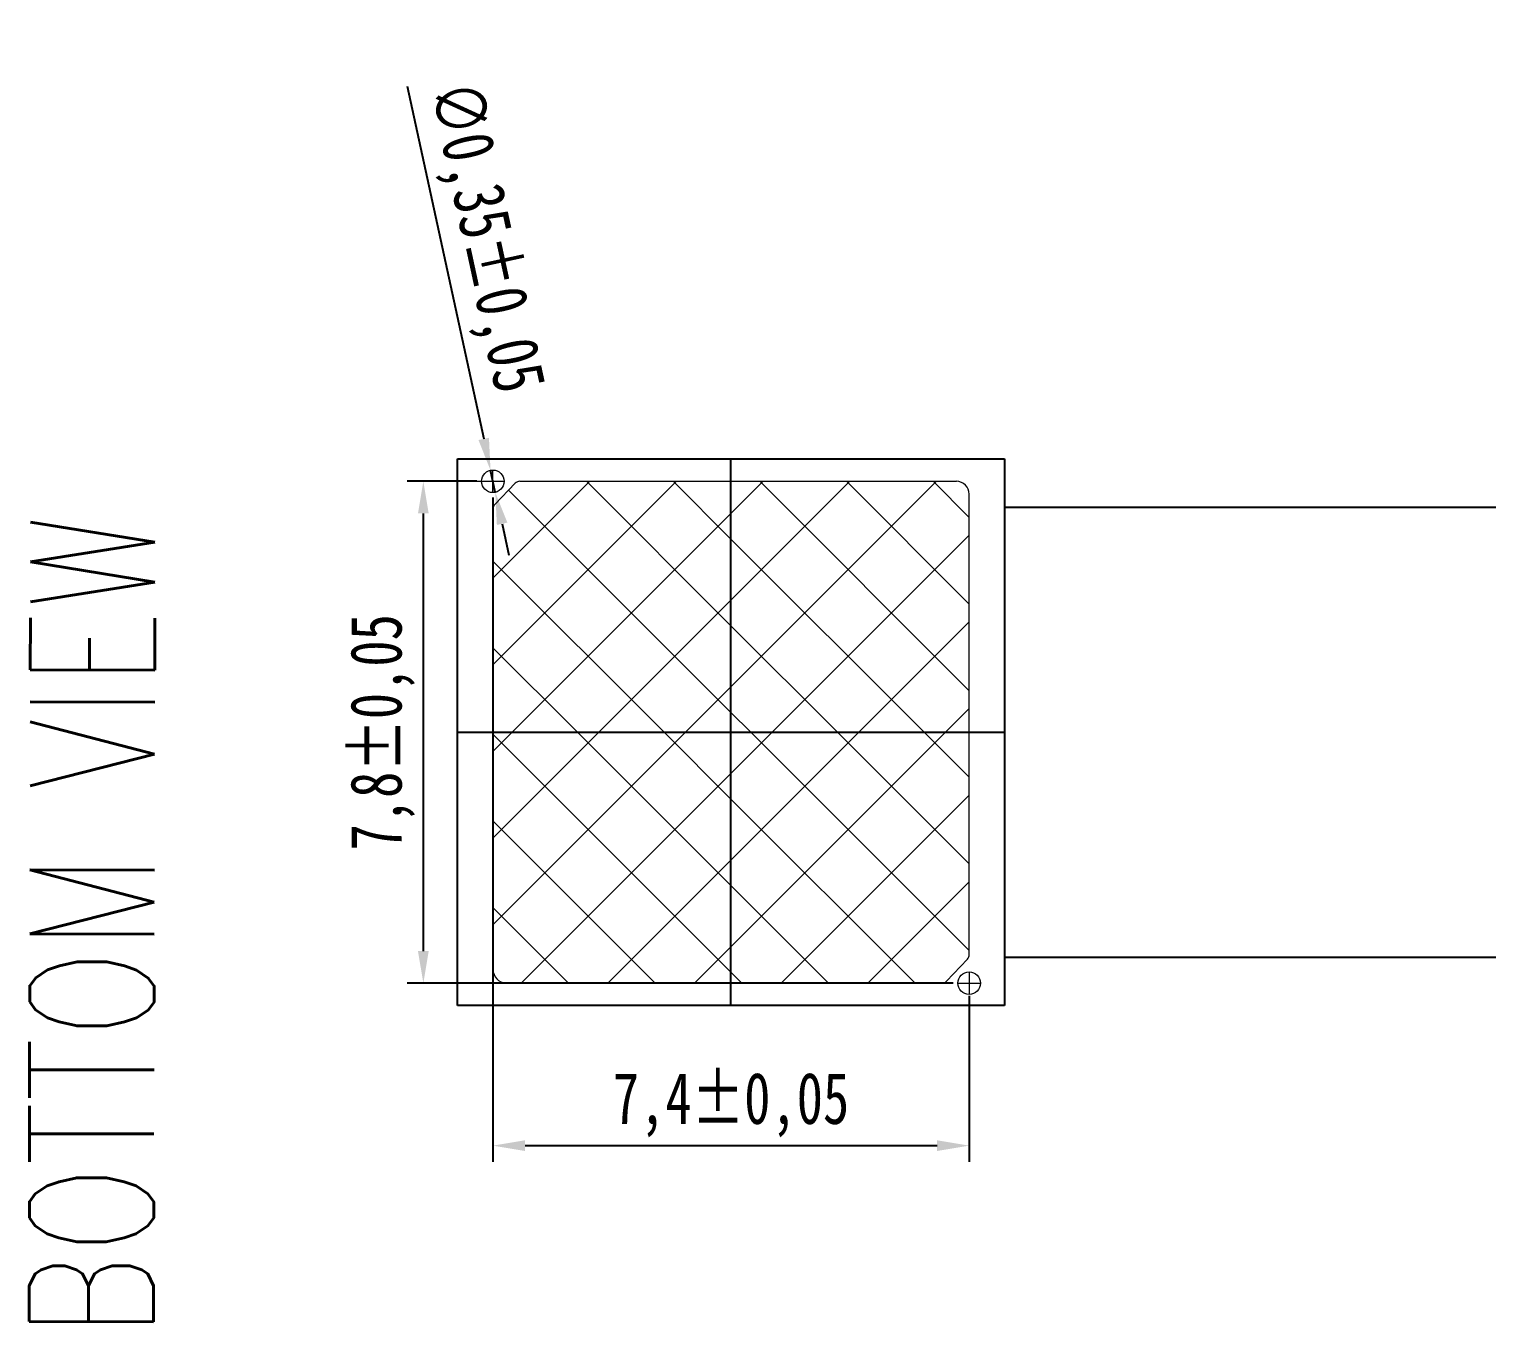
# Model space of a CAD drawing. Header units: millimetres. Extents: x -13735 to -2522, y -872 to 1555.
# Drawn here: x -6818.31 to -6795.65, y -765.01 to -744.91 of the extents above; entities that cross this region are included whole.
import ezdxf

# ---------------------------------------------------------------- set-up
doc = ezdxf.new("R2010")
doc.units = ezdxf.units.MM
doc.header["$LTSCALE"] = 0.3
doc.layers.get('0').update_dxf_attribs({"lineweight": 15})
doc.layers.add('DIM', color=3, linetype='Continuous')
doc.layers.add('DRAW', color=7, linetype='Continuous')
doc.styles.add('FS', font='SimSun.ttf', dxfattribs={"width": 0.75, "height": 0.8})
doc.styles.add('W0$2', font='simplex', dxfattribs={"width": 0.75})
doc.dimstyles.new('与水平对齐', dxfattribs={"dimscale": 0.5, "dimtxt": 0.9, "dimasz": 1, "dimexe": 0.5, "dimexo": 0.5, "dimgap": 0.3, "dimtad": 1, "dimtxsty": 'Standard', "dimcen": 1, "dimclrd": 3, "dimclrt": 256, "dimazin": 0, "dimtfac": 1, "dimtmove": 0, "dimatfit": 3, "dimfxl": 0, "dimarcsym": 0})
pattern_1 = [(135, (-6625.0795, -2317.2285), (-0.6735192, -0.6735192), []), (225, (-6625.0795, -2317.2285), (0.6735192, -0.6735192), [])]

# ---------------------------------------------------------------- blocks, each defined once
blk = doc.blocks.new('*D149')
at = {"color": 0, "lineweight": -2}
for p, q in [((-6811.354, -751.943), (-6812.435, -751.943)), ((-6812.185, -759.246), (-6812.185, -752.443)), ((-6803.95, -759.746), (-6812.435, -759.746))]:
    blk.add_line(p, q, dxfattribs=at)
at = {"color": 0}
for points in [[(-6812.269, -752.443), (-6812.102, -752.443), (-6812.185, -751.943)], [(-6812.269, -759.246), (-6812.102, -759.246), (-6812.185, -759.746)]]:
    blk.add_solid(points, dxfattribs=at)
at = {"layer": 'Defpoints', "color": 0}
for p in [(-6812.185, -751.943), (-6811.104, -751.943), (-6803.7, -759.746)]:
    blk.add_point(p, dxfattribs=at)
at = {"color": 0, "insert": (-6812.82, -755.845), "char_height": 0.8, "attachment_point": 5, "rotation": 90, "style": 'FS'}
blk.add_mtext('7,8±0,05', dxfattribs=at)
blk = doc.blocks.new('*D150')
at = {"color": 0, "lineweight": -2}
for p, q in [((-6811.104, -752.193), (-6811.104, -762.522)), ((-6803.7, -759.945), (-6803.7, -762.522)), ((-6810.604, -762.272), (-6804.2, -762.272))]:
    blk.add_line(p, q, dxfattribs=at)
at = {"color": 0}
for points in [[(-6810.604, -762.189), (-6810.604, -762.356), (-6811.104, -762.272)], [(-6804.2, -762.189), (-6804.2, -762.356), (-6803.7, -762.272)]]:
    blk.add_solid(points, dxfattribs=at)
at = {"layer": 'Defpoints', "color": 0}
for p in [(-6811.104, -751.943), (-6803.7, -759.695), (-6803.7, -762.272)]:
    blk.add_point(p, dxfattribs=at)
at = {"color": 0, "insert": (-6807.402, -761.638), "char_height": 0.8, "attachment_point": 5, "style": 'FS'}
blk.add_mtext('7,4±0,05', dxfattribs=at)
blk = doc.blocks.new('*D151')
at = {"color": 0, "lineweight": -2}
for p, q in [((-6812.435, -745.798), (-6811.247, -751.284)), ((-6811.067, -752.114), (-6811.141, -751.772)), ((-6810.961, -752.603), (-6810.855, -753.092))]:
    blk.add_line(p, q, dxfattribs=at)
at = {"color": 0}
for points in [[(-6811.165, -751.266), (-6811.328, -751.301), (-6811.141, -751.772)], [(-6810.879, -752.585), (-6811.042, -752.621), (-6811.067, -752.114)]]:
    blk.add_solid(points, dxfattribs=at)
at = {"layer": 'Defpoints', "color": 0}
for p in [(-6811.141, -751.772), (-6811.067, -752.114)]:
    blk.add_point(p, dxfattribs=at)
at = {"color": 0, "insert": (-6811.274, -748.162), "char_height": 0.8, "attachment_point": 5, "rotation": 282.2253, "style": 'FS'}
blk.add_mtext('∅0,35±0,05', dxfattribs=at)

msp = doc.modelspace()

# ---------------------------------------------------------------- hatches: boundary and pattern name
h = msp.add_hatch()
h.set_pattern_fill('ANSI37', color=256, scale=0.3, angle=90, style=0)
h.set_pattern_definition(pattern_1)
h.paths.add_polyline_path([(-6807.404, -755.843), (-6807.404, -751.943), (-6810.684, -751.943, 0.202881), (-6810.756, -751.974), (-6811.076, -752.304, 0.19495), (-6811.104, -752.373), (-6811.104, -755.843)])
h = msp.add_hatch()
h.set_pattern_fill('ANSI37', color=256, scale=0.3, angle=90, style=0)
h.set_pattern_definition(pattern_1)
h.paths.add_polyline_path([(-6803.7, -755.843), (-6803.7, -752.143, 0.414214), (-6803.9, -751.943), (-6807.404, -751.943), (-6807.404, -755.843)])
h = msp.add_hatch()
h.set_pattern_fill('ANSI37', color=256, scale=0.3, angle=90, style=0)
h.set_pattern_definition(pattern_1)
h.paths.add_polyline_path([(-6811.104, -755.843), (-6811.104, -759.536, 0.380165), (-6810.904, -759.746), (-6807.404, -759.746), (-6807.404, -755.843)])
h = msp.add_hatch()
h.set_pattern_fill('ANSI37', color=256, scale=0.3, angle=90, style=0)
h.set_pattern_definition(pattern_1)
h.paths.add_polyline_path([(-6807.404, -755.843), (-6807.404, -759.746), (-6804.123, -759.746, 0.20327), (-6804.051, -759.715), (-6803.726, -759.369, 0.186938), (-6803.7, -759.301), (-6803.7, -755.843)])

# ---------------------------------------------------------------- linework, layer by layer
for p, q in [((-6811.654, -760.093), (-6811.654, -751.593)), ((-6811.654, -751.593), (-6803.154, -751.593)), ((-6811.654, -760.093), (-6811.654, -751.593)), ((-6811.654, -751.593), (-6803.154, -751.593)), ((-6811.104, -752.118), (-6811.104, -751.768)), ((-6807.404, -751.593), (-6807.404, -760.093)), ((-6803.154, -751.593), (-6803.154, -760.093)), ((-6803.154, -751.593), (-6803.154, -760.093)), ((-6811.369, -751.943), (-6810.929, -751.943)), ((-6811.076, -752.304), (-6810.756, -751.974)), ((-6810.684, -751.943), (-6803.9, -751.943)), ((-6803.7, -759.301), (-6803.7, -752.143)), ((-6811.104, -752.373), (-6811.104, -759.536)), ((-6811.654, -755.843), (-6803.154, -755.843)), ((-6804.051, -759.715), (-6803.728, -759.371)), ((-6804.123, -759.746), (-6810.904, -759.746)), ((-6803.875, -759.746), (-6803.525, -759.746)), ((-6803.7, -759.571), (-6803.7, -759.921)), ((-6810.904, -760.093), (-6811.654, -760.093)), ((-6811.104, -760.093), (-6811.654, -760.093)), ((-6803.354, -760.093), (-6811.454, -760.093)), ((-6803.154, -760.093), (-6803.904, -760.093)), ((-6803.154, -760.093), (-6803.704, -760.093))]:
    msp.add_line(p, q)
for centre in [(-6811.104, -751.943), (-6803.7, -759.746)]:
    msp.add_circle(centre, 0.175)
for centre, radius, start, end in [((-6810.684, -752.043), 0.1, 90, 135.8742), ((-6803.9, -752.143), 0.2, 0, 90), ((-6811.004, -752.373), 0.1, 135.8742, 180), ((-6803.8, -759.301), 0.1, 315.9598, 0), ((-6810.886, -759.528), 0.218, 181.9727, 265.2329), ((-6804.123, -759.646), 0.1, 270, 315.9598)]:
    msp.add_arc(centre, radius, start, end)
at = {"layer": 'DRAW'}
for p, q in [((-6811.654, -751.593), (-6803.154, -751.593)), ((-6811.654, -760.093), (-6811.654, -751.593)), ((-6807.404, -760.093), (-6807.404, -751.593)), ((-6803.154, -751.593), (-6803.154, -760.093)), ((-6803.154, -752.343), (-6687.154, -752.343)), ((-6811.654, -755.843), (-6803.154, -755.843)), ((-6803.154, -759.343), (-6687.154, -759.343)), ((-6803.154, -760.093), (-6811.654, -760.093))]:
    msp.add_line(p, q, dxfattribs=at)

# ---------------------------------------------------------------- texts
at = {"layer": 'DIM', "color": 0, "insert": (-6818.313, -765.258), "char_height": 1.93413, "width": 166.86855, "attachment_point": 1, "rotation": 89.8995, "style": 'W0$2'}
msp.add_mtext('BOTTOM VIEW', dxfattribs=at)

# ---------------------------------------------------------------- dimensions: what is measured, and where the dimension line sits
dim = msp.add_diameter_dim_2p(p1=(-6811.067, -752.114), p2=(-6811.141, -751.772), dimstyle='与水平对齐', override={"dimtxsty": 'FS', "dimclrd": 0, "dimclrt": 0, "dimtol": 1, "dimtp": 0.05, "dimtm": 0.05})
dim.commit()
dim.dimension.update_dxf_attribs({"geometry": '*D151', "text_midpoint": (-6811.274, -748.162)})
dim = msp.add_linear_dim(base=(-6812.185, -751.943), p1=(-6803.7, -759.746), p2=(-6811.104, -751.943), angle=90, dimstyle='与水平对齐', override={"dimtxsty": 'FS', "dimclrd": 0, "dimclrt": 0, "dimtol": 1, "dimtp": 0.05, "dimtm": 0.05})
dim.commit()
dim.dimension.update_dxf_attribs({"geometry": '*D149', "text_midpoint": (-6812.82, -755.845)})
dim = msp.add_linear_dim(base=(-6803.7, -762.272), p1=(-6811.104, -751.943), p2=(-6803.7, -759.695), angle=180, dimstyle='与水平对齐', override={"dimtxsty": 'FS', "dimclrd": 0, "dimclrt": 0, "dimtol": 1, "dimtp": 0.05, "dimtm": 0.05})
dim.commit()
dim.dimension.update_dxf_attribs({"geometry": '*D150', "text_midpoint": (-6807.402, -762.272), "dimtype": 160})

doc.saveas('drawing.dxf')
